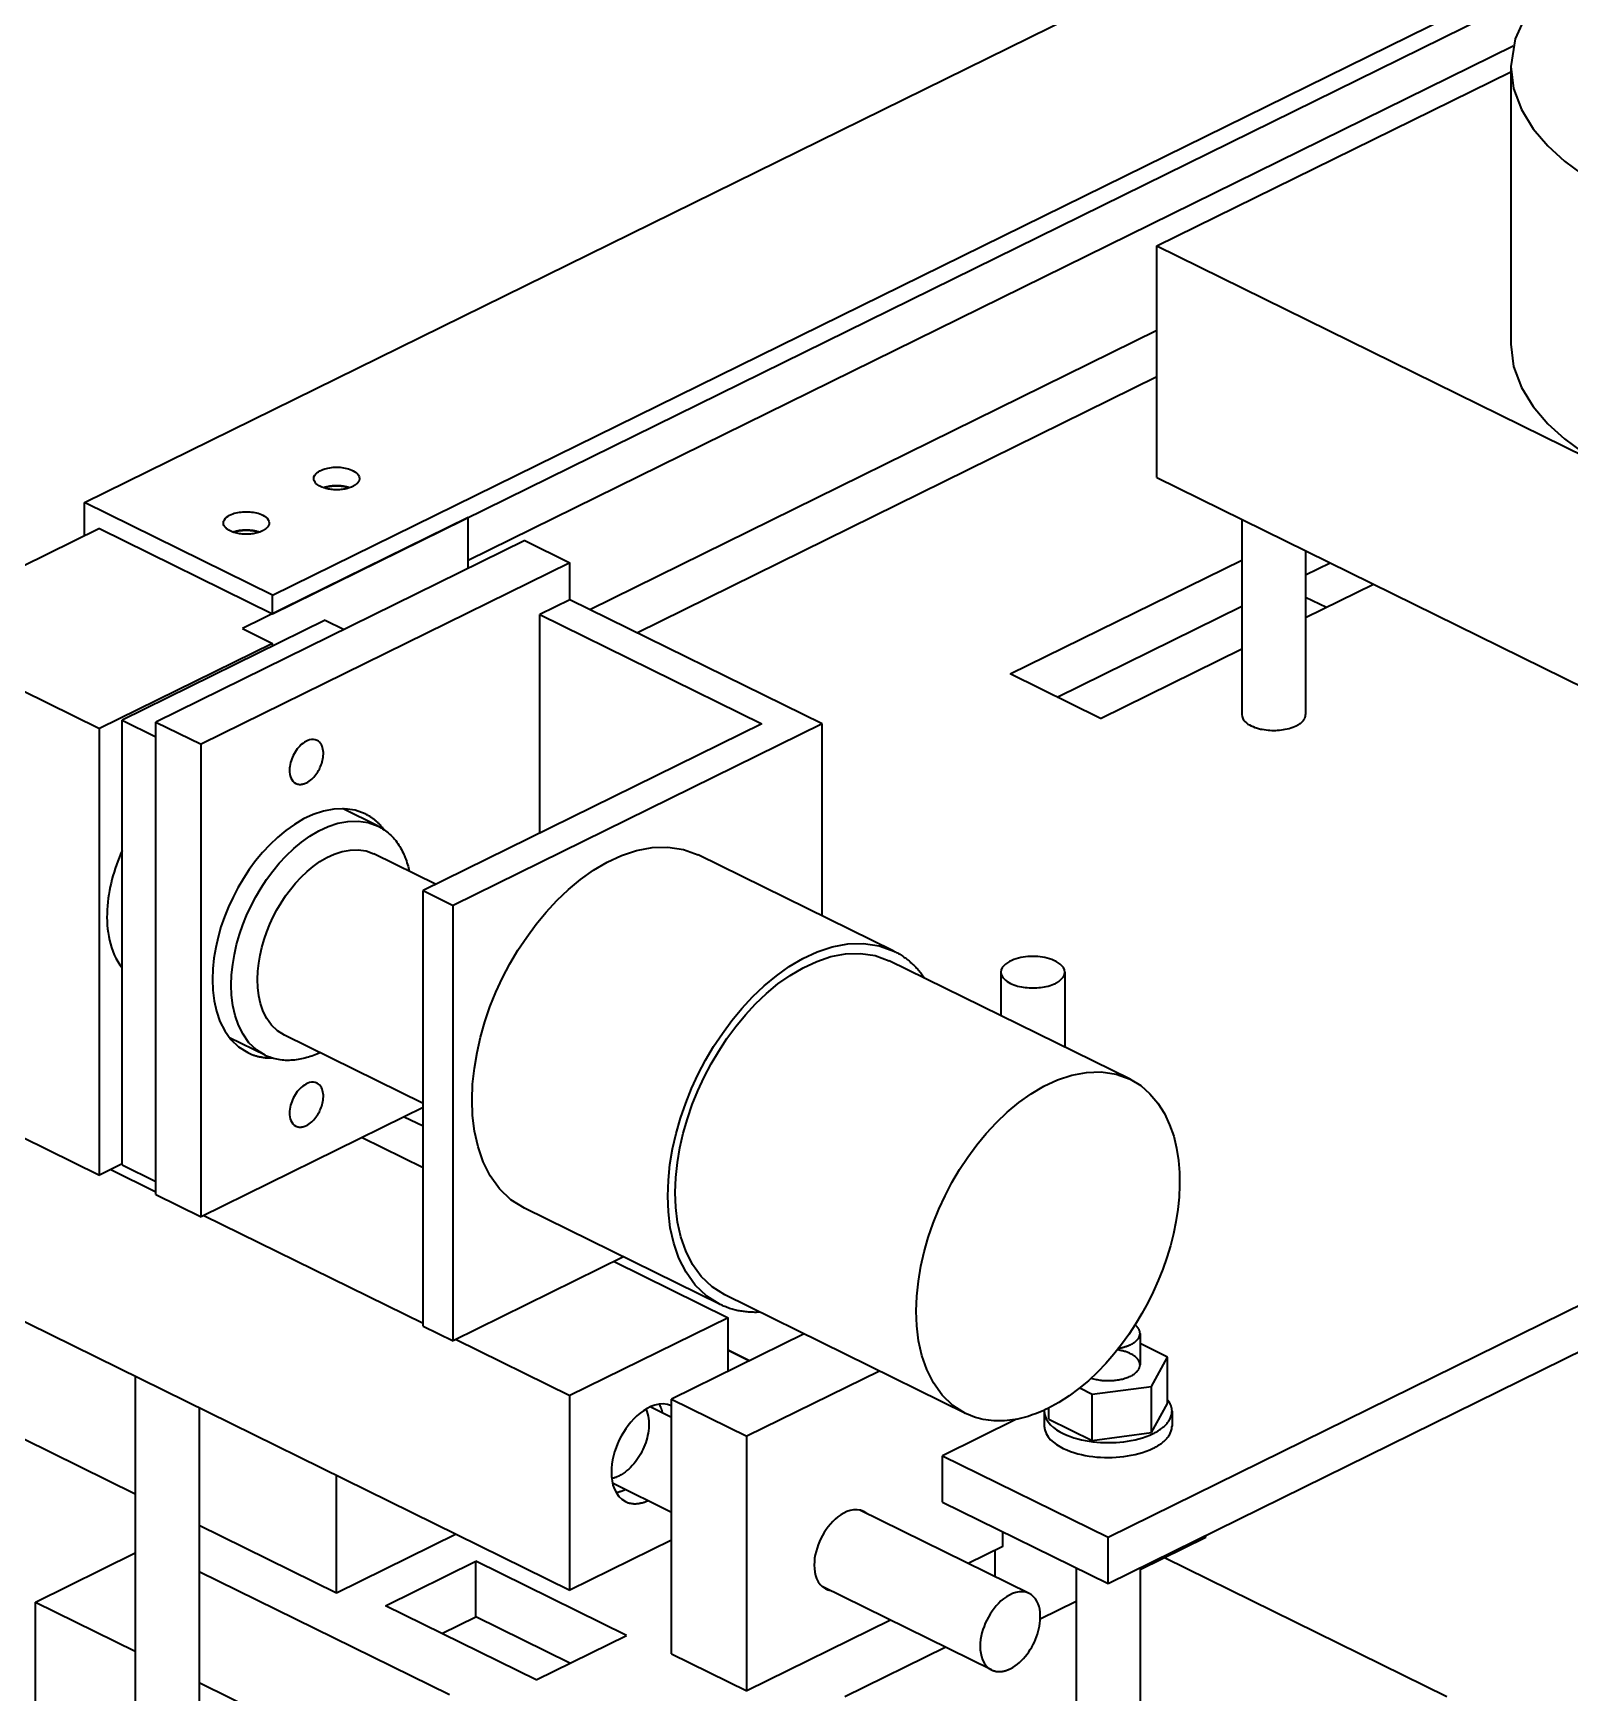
# Model space of a CAD drawing. Header units: millimetres. Extents: x 2065 to 9328, y -1428 to 511.
# Drawn here: x 3472.6 to 3616.9, y 233.3 to 389.3 of the extents above; entities that cross this region are included whole.
import ezdxf

# ---------------------------------------------------------------- set-up
doc = ezdxf.new("R2010")
doc.units = ezdxf.units.MM
doc.layers.add('2D-VISIBLE', color=7, linetype='Continuous', lineweight=35)

msp = doc.modelspace()

# ---------------------------------------------------------------- linework, layer by layer
at = {"layer": '2D-VISIBLE'}
for p, q in [((3477.37, 345.15), (3686.67, 448.2)), ((3495.05, 336.44), (3704.35, 439.5)), ((3495.05, 334.7), (3614.95, 393.74)), ((3513.43, 339.75), (3611.59, 388.08)), ((3578.13, 369.26), (3611.37, 385.62)), ((3611.37, 386.14), (3611.37, 360.03)), ((3578.13, 347.5), (3578.13, 369.26)), ((3578.13, 369.26), (3646.72, 335.49)), ((3524.84, 335.09), (3578.13, 361.34)), ((3529.25, 332.92), (3578.13, 356.99)), ((3573.54, 247.93), (3785.67, 352.37)), ((3573.54, 243.57), (3785.67, 348.02)), ((3578.13, 347.5), (3646.72, 313.73)), ((3477.37, 342.01), (3477.37, 345.15)), ((3495.05, 336.44), (3477.37, 345.15)), ((3513.43, 343.76), (3492.22, 333.31)), ((3513.43, 338.97), (3513.43, 343.76)), ((3586.09, 343.58), (3586.09, 325.22)), ((3478.79, 342.71), (3459.69, 333.31)), ((3478.79, 342.71), (3495.05, 334.7)), ((3518.74, 341.58), (3484.09, 324.52)), ((3518.74, 341.58), (3522.98, 339.49)), ((3592.09, 340.62), (3592.09, 325.22)), ((3522.98, 339.49), (3488.33, 322.43)), ((3522.98, 336.01), (3522.98, 339.49)), ((3564.34, 329.05), (3586.09, 339.75)), ((3592.09, 338.36), (3594.4, 339.49)), ((3592.09, 334.35), (3598.46, 337.49)), ((3495.05, 334.7), (3495.05, 336.44)), ((3522.98, 336.01), (3520.15, 334.62)), ((3546.67, 324.35), (3522.98, 336.01)), ((3568.76, 326.87), (3586.09, 335.4)), ((3592.09, 336.27), (3594.04, 335.31)), ((3500, 334.09), (3480.91, 324.69)), ((3500, 334.09), (3501.77, 333.22)), ((3520.15, 314.07), (3520.15, 334.62)), ((3520.15, 334.62), (3541.01, 324.35)), ((3459.69, 333.31), (3478.79, 323.91)), ((3492.22, 333.31), (3495.05, 331.92)), ((3495.05, 331.92), (3478.79, 323.91)), ((3495.05, 331.66), (3495.05, 331.92)), ((3572.83, 324.87), (3586.09, 331.4)), ((3572.83, 324.87), (3564.34, 329.05)), ((3480.91, 282.92), (3480.91, 324.69)), ((3480.91, 324.69), (3484.09, 323.13)), ((3484.09, 280.13), (3484.09, 324.52)), ((3484.09, 324.52), (3488.33, 322.43)), ((3478.79, 281.96), (3478.79, 323.91)), ((3541.01, 324.35), (3509.19, 308.68)), ((3546.67, 324.35), (3512.02, 307.29)), ((3546.67, 306.32), (3546.67, 324.35)), ((3488.33, 278.04), (3488.33, 322.43)), ((3504.95, 314.74), (3501.6, 316.39)), ((3510.4, 309.27), (3504.55, 312.15)), ((3553.42, 302.99), (3535.04, 312.05)), ((3509.19, 308.68), (3512.02, 307.29)), ((3509.19, 267.77), (3509.19, 308.68)), ((3512.02, 266.38), (3512.02, 307.29)), ((3575.61, 290.96), (3552.98, 302.1)), ((3563.47, 301.02), (3563.47, 296.94)), ((3569.47, 301.02), (3569.47, 293.98)), ((3494.34, 293.21), (3491, 294.86)), ((3509.19, 288.69), (3496.16, 295.11)), ((3507.42, 287.44), (3488.33, 278.04)), ((3509.19, 288.31), (3507.42, 287.44)), ((3507.42, 287.44), (3509.19, 286.57)), ((3468.89, 286.83), (3478.79, 281.96)), ((3503.45, 285.48), (3509.19, 282.65)), ((3479.85, 282.48), (3478.79, 281.96)), ((3480.91, 283), (3479.85, 282.48)), ((3479.85, 282.48), (3484.09, 280.39)), ((3480.91, 282.92), (3484.09, 281.35)), ((3484.09, 280.13), (3488.33, 278.04)), ((3488.6, 278.17), (3509.19, 268.03)), ((3537.08, 269.8), (3518.7, 278.85)), ((3528.02, 274.26), (3512.02, 266.38)), ((3527.13, 273.82), (3537.83, 268.55)), ((3560.15, 259.56), (3537.52, 270.7)), ((3469.95, 269.08), (3522.98, 242.96)), ((3537.83, 268.55), (3522.98, 261.24)), ((3537.83, 263.51), (3537.83, 268.55)), ((3509.19, 267.77), (3512.02, 266.38)), ((3544.98, 267.03), (3532.53, 260.89)), ((3576.54, 267.07), (3576.54, 264.11)), ((3512.28, 266.51), (3522.98, 261.24)), ((3537.83, 265.51), (3539.86, 264.51)), ((3539.86, 264.51), (3537.83, 265.51)), ((3579.11, 264.85), (3576.54, 266.12)), ((3577.62, 262.1), (3579.11, 264.85)), ((3579.11, 260.5), (3579.11, 264.85)), ((3482.15, 263.07), (3482.15, 216.24)), ((3552.05, 263.54), (3539.6, 257.41)), ((3572.04, 261.37), (3577.62, 262.1)), ((3577.62, 257.75), (3577.62, 262.1)), ((3522.98, 242.96), (3522.98, 261.24)), ((3532.53, 260.89), (3539.6, 257.41)), ((3532.53, 236.96), (3532.53, 260.89)), ((3570.87, 261.95), (3572.04, 261.37)), ((3572.04, 257.02), (3572.04, 261.37)), ((3577.62, 257.75), (3579.11, 260.5)), ((3465.7, 260.11), (3482.15, 252.01)), ((3488.15, 260.11), (3488.15, 216.24)), ((3532.53, 259.17), (3530.51, 260.16)), ((3564.94, 259.01), (3557.98, 255.58)), ((3567.54, 259.76), (3567.54, 258.37)), ((3567.96, 259.03), (3567.96, 260.06)), ((3567.96, 259.03), (3572.04, 257.02)), ((3579.54, 259.76), (3579.54, 258.37)), ((3539.6, 233.48), (3539.6, 257.41)), ((3572.04, 257.02), (3577.62, 257.75)), ((3557.98, 255.58), (3573.54, 247.93)), ((3557.98, 251.23), (3557.98, 255.58)), ((3501.06, 242.7), (3501.06, 253.76)), ((3532.53, 250.26), (3526.98, 252.99)), ((3557.98, 251.23), (3573.54, 243.57)), ((3566.11, 242.64), (3550.21, 250.47)), ((3488.15, 249.06), (3501.06, 242.7)), ((3501.06, 242.7), (3512.28, 248.23)), ((3563.64, 247.06), (3563.64, 248.45)), ((3582.73, 247.93), (3582.73, 248.1)), ((3472.77, 241.83), (3482.15, 246.45)), ((3532.53, 247.66), (3522.98, 242.96)), ((3563.64, 247.06), (3560.39, 245.45)), ((3562.93, 244.2), (3562.93, 246.71)), ((3573.54, 243.57), (3573.54, 247.93)), ((3576.54, 244.88), (3582.73, 247.93)), ((3505.66, 241.48), (3514.14, 245.66)), ((3528.28, 238.7), (3514.14, 245.66)), ((3514.14, 240.44), (3514.14, 245.66)), ((3570.54, 245.05), (3570.54, 172.72)), ((3576.54, 245.05), (3576.54, 172.72)), ((3578.84, 246.01), (3605.36, 232.95)), ((3488.15, 244.71), (3511.67, 233.13)), ((3562.58, 235.46), (3546.67, 243.29)), ((3472.77, 228.78), (3472.77, 241.83)), ((3472.77, 241.83), (3482.15, 237.22)), ((3567.17, 240.26), (3570.54, 241.92)), ((3519.8, 234.52), (3505.66, 241.48)), ((3510.96, 238.87), (3514.14, 240.44)), ((3522.98, 236.09), (3514.14, 240.44)), ((3519.8, 234.52), (3528.28, 238.7)), ((3553.1, 240.13), (3539.6, 233.48)), ((3548.79, 232.95), (3558.23, 237.6)), ((3532.53, 236.96), (3539.6, 233.48)), ((3488.15, 234.26), (3501.06, 227.91))]:
    msp.add_line(p, q, dxfattribs=at)
for points in [[(3612.87, 391.13), (3611.77, 388.74), (3611.37, 386.14)], [(3611.37, 386.14), (3611.63, 384.05), (3612.36, 382.07), (3613.47, 380.27), (3614.84, 378.66), (3616.4, 377.24), (3618.1, 375.98)], [(3611.37, 360.03), (3611.63, 357.94), (3612.36, 355.96), (3613.47, 354.16), (3614.84, 352.55), (3616.4, 351.13), (3618.1, 349.87)], [(3498.91, 347.41), (3498.93, 347.57), (3499, 347.72), (3499.1, 347.85), (3499.22, 347.96), (3499.35, 348.05), (3499.49, 348.13), (3499.63, 348.2), (3499.78, 348.26), (3499.94, 348.31), (3500.1, 348.36), (3500.25, 348.39), (3500.41, 348.42), (3500.57, 348.44), (3500.73, 348.46), (3500.9, 348.47), (3501.06, 348.47), (3501.22, 348.47), (3501.38, 348.46), (3501.54, 348.44), (3501.7, 348.42), (3501.86, 348.39), (3502.02, 348.36), (3502.18, 348.31), (3502.33, 348.26), (3502.48, 348.2), (3502.63, 348.13), (3502.77, 348.05), (3502.9, 347.96), (3503.02, 347.85), (3503.12, 347.72), (3503.18, 347.57), (3503.21, 347.41)], [(3502.58, 346.66), (3502.46, 346.61), (3502.34, 346.56), (3502.22, 346.52), (3502.09, 346.48), (3501.97, 346.45), (3501.84, 346.42), (3501.71, 346.4), (3501.58, 346.38), (3501.45, 346.37), (3501.32, 346.36), (3501.19, 346.35), (3501.06, 346.35), (3500.93, 346.35), (3500.8, 346.36), (3500.67, 346.37), (3500.55, 346.38), (3500.42, 346.4), (3500.29, 346.42), (3500.16, 346.45), (3500.04, 346.48), (3499.91, 346.52), (3499.79, 346.56), (3499.67, 346.6), (3499.55, 346.66), (3499.43, 346.72), (3499.32, 346.79), (3499.22, 346.86), (3499.12, 346.95), (3499.04, 347.05), (3498.97, 347.16), (3498.92, 347.28), (3498.91, 347.41)], [(3499.84, 346.54), (3499.91, 346.56), (3499.98, 346.59), (3500.06, 346.61), (3500.13, 346.63), (3500.21, 346.64), (3500.29, 346.66), (3500.36, 346.67), (3500.44, 346.68), (3500.52, 346.69), (3500.59, 346.7), (3500.67, 346.71), (3500.75, 346.72), (3500.83, 346.72), (3500.9, 346.73), (3500.98, 346.73), (3501.06, 346.73), (3501.14, 346.73), (3501.21, 346.73), (3501.29, 346.72), (3501.37, 346.72), (3501.45, 346.71), (3501.52, 346.7), (3501.6, 346.69), (3501.68, 346.68), (3501.76, 346.67), (3501.83, 346.66), (3501.91, 346.64), (3501.98, 346.63), (3502.06, 346.61), (3502.13, 346.59), (3502.21, 346.56), (3502.28, 346.54)], [(3502.28, 346.54), (3502.21, 346.56), (3502.13, 346.59), (3502.06, 346.61), (3501.98, 346.63), (3501.91, 346.64), (3501.83, 346.66), (3501.76, 346.67), (3501.68, 346.68), (3501.6, 346.69), (3501.52, 346.7), (3501.45, 346.71), (3501.37, 346.72), (3501.29, 346.72), (3501.21, 346.73), (3501.14, 346.73), (3501.06, 346.73), (3500.98, 346.73), (3500.9, 346.73), (3500.83, 346.72), (3500.75, 346.72), (3500.67, 346.71), (3500.59, 346.7), (3500.52, 346.69), (3500.44, 346.68), (3500.36, 346.67), (3500.29, 346.66), (3500.21, 346.64), (3500.13, 346.63), (3500.06, 346.61), (3499.98, 346.59), (3499.91, 346.56), (3499.84, 346.54)], [(3503.21, 347.41), (3503.21, 347.38), (3503.2, 347.35), (3503.2, 347.31), (3503.19, 347.28), (3503.18, 347.25), (3503.17, 347.22), (3503.16, 347.19), (3503.15, 347.16), (3503.13, 347.13), (3503.12, 347.11), (3503.1, 347.08), (3503.08, 347.05), (3503.06, 347.03), (3503.04, 347), (3503.02, 346.98), (3503, 346.96), (3502.98, 346.93), (3502.95, 346.91), (3502.93, 346.89), (3502.9, 346.87), (3502.88, 346.85), (3502.85, 346.83), (3502.83, 346.81), (3502.8, 346.79), (3502.77, 346.77), (3502.75, 346.76), (3502.72, 346.74), (3502.69, 346.72), (3502.66, 346.71), (3502.64, 346.69), (3502.61, 346.68), (3502.58, 346.66)], [(3490.42, 343.23), (3490.45, 343.39), (3490.52, 343.54), (3490.61, 343.67), (3490.73, 343.78), (3490.86, 343.87), (3491, 343.96), (3491.15, 344.03), (3491.3, 344.09), (3491.45, 344.14), (3491.61, 344.18), (3491.77, 344.21), (3491.93, 344.24), (3492.09, 344.26), (3492.25, 344.28), (3492.41, 344.29), (3492.57, 344.29), (3492.74, 344.29), (3492.9, 344.28), (3493.06, 344.26), (3493.22, 344.24), (3493.38, 344.21), (3493.54, 344.18), (3493.69, 344.14), (3493.85, 344.09), (3494, 344.03), (3494.14, 343.96), (3494.28, 343.87), (3494.42, 343.78), (3494.53, 343.67), (3494.63, 343.54), (3494.7, 343.39), (3494.72, 343.23)], [(3494.09, 342.48), (3493.98, 342.43), (3493.85, 342.38), (3493.73, 342.34), (3493.61, 342.3), (3493.48, 342.27), (3493.35, 342.25), (3493.23, 342.22), (3493.1, 342.21), (3492.97, 342.19), (3492.84, 342.18), (3492.71, 342.18), (3492.58, 342.17), (3492.45, 342.18), (3492.32, 342.18), (3492.19, 342.19), (3492.06, 342.21), (3491.93, 342.22), (3491.8, 342.24), (3491.68, 342.27), (3491.55, 342.3), (3491.43, 342.34), (3491.3, 342.38), (3491.18, 342.43), (3491.06, 342.48), (3490.95, 342.54), (3490.84, 342.61), (3490.73, 342.69), (3490.64, 342.77), (3490.55, 342.87), (3490.48, 342.98), (3490.44, 343.1), (3490.42, 343.23)], [(3494.72, 343.23), (3494.72, 343.2), (3494.72, 343.17), (3494.71, 343.14), (3494.71, 343.11), (3494.7, 343.07), (3494.69, 343.04), (3494.68, 343.01), (3494.66, 342.99), (3494.65, 342.96), (3494.63, 342.93), (3494.62, 342.9), (3494.6, 342.88), (3494.58, 342.85), (3494.56, 342.82), (3494.54, 342.8), (3494.51, 342.78), (3494.49, 342.75), (3494.47, 342.73), (3494.44, 342.71), (3494.42, 342.69), (3494.39, 342.67), (3494.37, 342.65), (3494.34, 342.63), (3494.32, 342.61), (3494.29, 342.6), (3494.26, 342.58), (3494.24, 342.56), (3494.21, 342.54), (3494.18, 342.53), (3494.15, 342.51), (3494.12, 342.5), (3494.09, 342.48)], [(3491.35, 342.36), (3491.42, 342.39), (3491.5, 342.41), (3491.57, 342.43), (3491.65, 342.45), (3491.72, 342.46), (3491.8, 342.48), (3491.88, 342.49), (3491.95, 342.51), (3492.03, 342.52), (3492.11, 342.53), (3492.19, 342.53), (3492.26, 342.54), (3492.34, 342.54), (3492.42, 342.55), (3492.5, 342.55), (3492.57, 342.55), (3492.65, 342.55), (3492.73, 342.55), (3492.81, 342.54), (3492.88, 342.54), (3492.96, 342.53), (3493.04, 342.53), (3493.12, 342.52), (3493.19, 342.51), (3493.27, 342.49), (3493.35, 342.48), (3493.42, 342.46), (3493.5, 342.45), (3493.57, 342.43), (3493.65, 342.41), (3493.72, 342.39), (3493.8, 342.36)], [(3493.8, 342.36), (3493.72, 342.39), (3493.65, 342.41), (3493.57, 342.43), (3493.5, 342.45), (3493.42, 342.46), (3493.35, 342.48), (3493.27, 342.49), (3493.19, 342.51), (3493.12, 342.52), (3493.04, 342.53), (3492.96, 342.53), (3492.88, 342.54), (3492.81, 342.54), (3492.73, 342.55), (3492.65, 342.55), (3492.57, 342.55), (3492.5, 342.55), (3492.42, 342.55), (3492.34, 342.54), (3492.26, 342.54), (3492.19, 342.53), (3492.11, 342.53), (3492.03, 342.52), (3491.95, 342.51), (3491.88, 342.49), (3491.8, 342.48), (3491.72, 342.46), (3491.65, 342.45), (3491.57, 342.43), (3491.5, 342.41), (3491.42, 342.39), (3491.35, 342.36)], [(3586.09, 325.22), (3586.12, 325.04), (3586.18, 324.87), (3586.27, 324.71), (3586.39, 324.57), (3586.53, 324.45), (3586.67, 324.34), (3586.82, 324.25), (3586.99, 324.17), (3587.15, 324.09), (3587.32, 324.02), (3587.49, 323.97), (3587.67, 323.92), (3587.84, 323.87), (3588.02, 323.84), (3588.2, 323.81), (3588.38, 323.78), (3588.56, 323.76), (3588.74, 323.75), (3588.92, 323.74), (3589.1, 323.74), (3589.28, 323.74), (3589.46, 323.75), (3589.64, 323.76), (3589.82, 323.78), (3590, 323.81), (3590.18, 323.84), (3590.36, 323.88), (3590.54, 323.92), (3590.71, 323.97), (3590.88, 324.03), (3591.05, 324.1), (3591.21, 324.17)], [(3591.21, 324.17), (3591.26, 324.19), (3591.29, 324.21), (3591.33, 324.23), (3591.37, 324.26), (3591.41, 324.28), (3591.45, 324.3), (3591.49, 324.33), (3591.53, 324.35), (3591.56, 324.38), (3591.6, 324.4), (3591.63, 324.43), (3591.67, 324.46), (3591.7, 324.49), (3591.74, 324.52), (3591.77, 324.55), (3591.8, 324.58), (3591.83, 324.61), (3591.86, 324.65), (3591.89, 324.68), (3591.92, 324.72), (3591.94, 324.75), (3591.97, 324.79), (3591.99, 324.83), (3592.01, 324.87), (3592.03, 324.91), (3592.05, 324.95), (3592.06, 324.99), (3592.07, 325.04), (3592.08, 325.08), (3592.09, 325.13), (3592.09, 325.17), (3592.09, 325.22)], [(3499.22, 322.8), (3499.05, 322.86), (3498.88, 322.88), (3498.7, 322.88), (3498.52, 322.84), (3498.35, 322.79), (3498.18, 322.71), (3498.03, 322.62), (3497.88, 322.51), (3497.74, 322.4), (3497.61, 322.27), (3497.49, 322.14), (3497.37, 322), (3497.26, 321.86), (3497.16, 321.7), (3497.07, 321.55), (3496.99, 321.39), (3496.91, 321.22), (3496.84, 321.06), (3496.79, 320.89), (3496.74, 320.71), (3496.7, 320.54), (3496.67, 320.36), (3496.65, 320.18), (3496.64, 320), (3496.65, 319.82), (3496.67, 319.64), (3496.71, 319.46), (3496.77, 319.29), (3496.85, 319.13), (3496.95, 318.98), (3497.08, 318.85), (3497.24, 318.76)], [(3498.23, 318.82), (3498.36, 318.89), (3498.49, 318.97), (3498.61, 319.06), (3498.72, 319.15), (3498.83, 319.26), (3498.93, 319.36), (3499.03, 319.48), (3499.12, 319.59), (3499.21, 319.71), (3499.29, 319.84), (3499.37, 319.96), (3499.44, 320.09), (3499.5, 320.23), (3499.56, 320.36), (3499.62, 320.5), (3499.67, 320.64), (3499.71, 320.79), (3499.75, 320.93), (3499.78, 321.07), (3499.8, 321.22), (3499.81, 321.37), (3499.82, 321.52), (3499.82, 321.67), (3499.81, 321.82), (3499.78, 321.96), (3499.75, 322.11), (3499.7, 322.25), (3499.64, 322.38), (3499.56, 322.51), (3499.46, 322.62), (3499.35, 322.72), (3499.22, 322.8)], [(3497.24, 318.76), (3497.27, 318.74), (3497.3, 318.73), (3497.33, 318.72), (3497.36, 318.71), (3497.39, 318.7), (3497.42, 318.69), (3497.45, 318.69), (3497.48, 318.68), (3497.51, 318.68), (3497.55, 318.67), (3497.58, 318.67), (3497.61, 318.67), (3497.64, 318.67), (3497.67, 318.67), (3497.71, 318.67), (3497.74, 318.67), (3497.77, 318.68), (3497.8, 318.68), (3497.83, 318.69), (3497.87, 318.69), (3497.9, 318.7), (3497.93, 318.71), (3497.96, 318.71), (3497.99, 318.72), (3498.02, 318.73), (3498.05, 318.74), (3498.08, 318.75), (3498.11, 318.77), (3498.14, 318.78), (3498.17, 318.79), (3498.2, 318.8), (3498.23, 318.82)], [(3503.75, 315.89), (3502.81, 316.24), (3501.82, 316.38), (3500.81, 316.35), (3499.83, 316.16), (3498.87, 315.84), (3497.96, 315.42), (3497.1, 314.91), (3496.28, 314.33), (3495.51, 313.68), (3494.78, 312.99), (3494.09, 312.25), (3493.45, 311.48), (3492.86, 310.67), (3492.3, 309.83), (3491.79, 308.96), (3491.33, 308.07), (3490.91, 307.16), (3490.53, 306.23), (3490.2, 305.28), (3489.93, 304.31), (3489.7, 303.33), (3489.53, 302.34), (3489.43, 301.34), (3489.39, 300.34), (3489.43, 299.33), (3489.55, 298.33), (3489.77, 297.35), (3490.1, 296.4), (3490.55, 295.51), (3491.14, 294.69), (3491.86, 294), (3492.71, 293.46)], [(3494.34, 293.21), (3493.53, 293.73), (3492.83, 294.39), (3492.27, 295.18), (3491.84, 296.04), (3491.52, 296.95), (3491.31, 297.89), (3491.2, 298.85), (3491.16, 299.81), (3491.2, 300.78), (3491.3, 301.74), (3491.46, 302.69), (3491.67, 303.63), (3491.94, 304.56), (3492.25, 305.47), (3492.61, 306.36), (3493.02, 307.24), (3493.47, 308.1), (3493.96, 308.93), (3494.49, 309.73), (3495.06, 310.51), (3495.67, 311.25), (3496.33, 311.96), (3497.03, 312.63), (3497.77, 313.24), (3498.56, 313.8), (3499.39, 314.29), (3500.26, 314.7), (3501.18, 315.01), (3502.12, 315.19), (3503.09, 315.22), (3504.04, 315.08), (3504.95, 314.74)], [(3505.54, 314.4), (3505.49, 314.45), (3505.45, 314.51), (3505.4, 314.57), (3505.35, 314.62), (3505.3, 314.68), (3505.26, 314.74), (3505.21, 314.79), (3505.16, 314.84), (3505.11, 314.9), (3505.05, 314.95), (3505, 315), (3504.95, 315.05), (3504.9, 315.1), (3504.84, 315.15), (3504.79, 315.2), (3504.73, 315.25), (3504.67, 315.29), (3504.62, 315.34), (3504.56, 315.39), (3504.5, 315.43), (3504.44, 315.47), (3504.38, 315.52), (3504.32, 315.56), (3504.26, 315.6), (3504.2, 315.64), (3504.14, 315.68), (3504.07, 315.71), (3504.01, 315.75), (3503.95, 315.79), (3503.88, 315.82), (3503.82, 315.86), (3503.75, 315.89)], [(3504.95, 314.74), (3505.09, 314.67), (3505.24, 314.59), (3505.38, 314.5), (3505.52, 314.41), (3505.66, 314.31), (3505.79, 314.21), (3505.92, 314.1), (3506.04, 313.99), (3506.16, 313.88), (3506.28, 313.76), (3506.39, 313.63), (3506.5, 313.51), (3506.61, 313.38), (3506.71, 313.25), (3506.8, 313.11), (3506.9, 312.97), (3506.99, 312.83), (3507.07, 312.69), (3507.15, 312.54), (3507.23, 312.39), (3507.3, 312.24), (3507.37, 312.09), (3507.44, 311.94), (3507.5, 311.78), (3507.56, 311.63), (3507.62, 311.47), (3507.67, 311.31), (3507.72, 311.15), (3507.77, 310.99), (3507.81, 310.83), (3507.85, 310.67), (3507.89, 310.51)], [(3480.91, 312.44), (3480.76, 312.11), (3480.63, 311.78), (3480.5, 311.44), (3480.37, 311.11), (3480.26, 310.77), (3480.15, 310.42), (3480.05, 310.08), (3479.96, 309.73), (3479.87, 309.38), (3479.79, 309.03), (3479.72, 308.68), (3479.66, 308.32), (3479.61, 307.97), (3479.57, 307.61), (3479.53, 307.25), (3479.51, 306.89), (3479.5, 306.53), (3479.49, 306.17), (3479.5, 305.81), (3479.52, 305.45), (3479.55, 305.1), (3479.6, 304.74), (3479.65, 304.38), (3479.73, 304.03), (3479.81, 303.68), (3479.91, 303.34), (3480.03, 303), (3480.17, 302.66), (3480.33, 302.34), (3480.5, 302.03), (3480.69, 301.72), (3480.91, 301.43)], [(3496.16, 295.11), (3495.51, 295.51), (3494.96, 296.04), (3494.52, 296.66), (3494.17, 297.34), (3493.92, 298.07), (3493.76, 298.81), (3493.66, 299.57), (3493.63, 300.33), (3493.66, 301.1), (3493.74, 301.86), (3493.87, 302.61), (3494.04, 303.35), (3494.25, 304.09), (3494.5, 304.81), (3494.79, 305.52), (3495.11, 306.21), (3495.46, 306.89), (3495.85, 307.55), (3496.27, 308.19), (3496.72, 308.8), (3497.21, 309.39), (3497.73, 309.95), (3498.28, 310.48), (3498.87, 310.96), (3499.49, 311.41), (3500.15, 311.8), (3500.84, 312.12), (3501.57, 312.36), (3502.32, 312.5), (3503.08, 312.53), (3503.83, 312.42), (3504.55, 312.15)], [(3518.7, 278.85), (3517.44, 279.64), (3516.37, 280.67), (3515.5, 281.88), (3514.83, 283.21), (3514.35, 284.61), (3514.03, 286.07), (3513.84, 287.54), (3513.79, 289.03), (3513.84, 290.51), (3514, 291.99), (3514.25, 293.46), (3514.58, 294.91), (3514.99, 296.34), (3515.47, 297.75), (3516.03, 299.13), (3516.65, 300.48), (3517.34, 301.8), (3518.1, 303.08), (3518.92, 304.32), (3519.8, 305.52), (3520.75, 306.67), (3521.76, 307.76), (3522.84, 308.78), (3523.98, 309.73), (3525.19, 310.59), (3526.47, 311.35), (3527.82, 311.98), (3529.23, 312.45), (3530.69, 312.73), (3532.18, 312.78), (3533.65, 312.56), (3535.04, 312.05)], [(3537.08, 269.8), (3535.83, 270.59), (3534.75, 271.62), (3533.89, 272.83), (3533.22, 274.16), (3532.73, 275.56), (3532.41, 277.01), (3532.23, 278.49), (3532.17, 279.98), (3532.23, 281.46), (3532.38, 282.94), (3532.63, 284.41), (3532.96, 285.86), (3533.37, 287.29), (3533.86, 288.7), (3534.41, 290.08), (3535.04, 291.43), (3535.73, 292.74), (3536.48, 294.03), (3537.3, 295.27), (3538.18, 296.47), (3539.13, 297.61), (3540.14, 298.7), (3541.22, 299.73), (3542.37, 300.68), (3543.58, 301.54), (3544.86, 302.3), (3546.21, 302.93), (3547.62, 303.4), (3549.08, 303.68), (3550.56, 303.73), (3552.03, 303.51), (3553.42, 302.99)], [(3537.52, 270.7), (3536.33, 271.45), (3535.32, 272.42), (3534.5, 273.56), (3533.87, 274.82), (3533.41, 276.15), (3533.1, 277.52), (3532.93, 278.92), (3532.88, 280.32), (3532.93, 281.73), (3533.08, 283.13), (3533.31, 284.52), (3533.63, 285.89), (3534.02, 287.24), (3534.47, 288.57), (3535, 289.88), (3535.59, 291.15), (3536.24, 292.4), (3536.96, 293.61), (3537.73, 294.79), (3538.57, 295.92), (3539.46, 297.01), (3540.42, 298.04), (3541.44, 299.01), (3542.52, 299.91), (3543.67, 300.72), (3544.88, 301.44), (3546.16, 302.03), (3547.49, 302.48), (3548.87, 302.74), (3550.27, 302.79), (3551.66, 302.58), (3552.98, 302.1)], [(3553.42, 302.99), (3553.53, 302.94), (3553.64, 302.88), (3553.75, 302.83), (3553.85, 302.77), (3553.96, 302.7), (3554.06, 302.64), (3554.16, 302.58), (3554.26, 302.51), (3554.36, 302.44), (3554.46, 302.37), (3554.56, 302.3), (3554.65, 302.22), (3554.75, 302.15), (3554.84, 302.07), (3554.93, 301.99), (3555.02, 301.91), (3555.11, 301.83), (3555.2, 301.75), (3555.29, 301.67), (3555.37, 301.58), (3555.46, 301.5), (3555.54, 301.41), (3555.62, 301.32), (3555.7, 301.23), (3555.78, 301.14), (3555.86, 301.04), (3555.94, 300.95), (3556.01, 300.86), (3556.08, 300.76), (3556.16, 300.66), (3556.23, 300.56), (3556.3, 300.47)], [(3569.47, 301.02), (3569.43, 301.24), (3569.34, 301.45), (3569.2, 301.63), (3569.04, 301.78), (3568.85, 301.91), (3568.66, 302.03), (3568.45, 302.13), (3568.24, 302.21), (3568.03, 302.28), (3567.81, 302.34), (3567.59, 302.39), (3567.37, 302.43), (3567.14, 302.46), (3566.92, 302.48), (3566.69, 302.49), (3566.47, 302.5), (3566.24, 302.49), (3566.01, 302.48), (3565.79, 302.46), (3565.57, 302.43), (3565.34, 302.39), (3565.12, 302.34), (3564.9, 302.28), (3564.69, 302.21), (3564.48, 302.13), (3564.27, 302.03), (3564.08, 301.91), (3563.9, 301.78), (3563.73, 301.63), (3563.59, 301.45), (3563.5, 301.24), (3563.47, 301.02)], [(3563.47, 301.02), (3563.49, 300.84), (3563.55, 300.67), (3563.65, 300.52), (3563.76, 300.38), (3563.9, 300.26), (3564.04, 300.15), (3564.2, 300.05), (3564.36, 299.97), (3564.52, 299.89), (3564.69, 299.83), (3564.86, 299.77), (3565.04, 299.72), (3565.21, 299.68), (3565.39, 299.64), (3565.57, 299.61), (3565.75, 299.58), (3565.93, 299.57), (3566.11, 299.55), (3566.29, 299.54), (3566.47, 299.54), (3566.65, 299.54), (3566.84, 299.55), (3567.02, 299.57), (3567.2, 299.59), (3567.38, 299.61), (3567.55, 299.64), (3567.73, 299.68), (3567.91, 299.72), (3568.08, 299.77), (3568.25, 299.83), (3568.42, 299.9), (3568.59, 299.97)], [(3568.59, 299.97), (3568.63, 299.99), (3568.67, 300.02), (3568.71, 300.04), (3568.75, 300.06), (3568.78, 300.08), (3568.82, 300.11), (3568.86, 300.13), (3568.9, 300.15), (3568.93, 300.18), (3568.97, 300.21), (3569.01, 300.23), (3569.04, 300.26), (3569.08, 300.29), (3569.11, 300.32), (3569.14, 300.35), (3569.17, 300.38), (3569.2, 300.42), (3569.23, 300.45), (3569.26, 300.48), (3569.29, 300.52), (3569.32, 300.56), (3569.34, 300.59), (3569.36, 300.63), (3569.38, 300.67), (3569.4, 300.71), (3569.42, 300.76), (3569.43, 300.8), (3569.44, 300.84), (3569.45, 300.89), (3569.46, 300.93), (3569.46, 300.97), (3569.47, 301.02)], [(3492.71, 293.46), (3492.77, 293.43), (3492.84, 293.4), (3492.91, 293.37), (3492.98, 293.34), (3493.04, 293.31), (3493.11, 293.28), (3493.18, 293.26), (3493.25, 293.23), (3493.32, 293.21), (3493.39, 293.19), (3493.46, 293.17), (3493.53, 293.15), (3493.6, 293.13), (3493.67, 293.11), (3493.74, 293.09), (3493.81, 293.08), (3493.89, 293.06), (3493.96, 293.05), (3494.03, 293.03), (3494.1, 293.02), (3494.18, 293.01), (3494.25, 293), (3494.32, 292.99), (3494.39, 292.98), (3494.47, 292.98), (3494.54, 292.97), (3494.61, 292.97), (3494.69, 292.96), (3494.76, 292.96), (3494.83, 292.96), (3494.91, 292.96), (3494.98, 292.96)], [(3499.5, 293.46), (3499.34, 293.39), (3499.19, 293.33), (3499.04, 293.26), (3498.88, 293.2), (3498.73, 293.14), (3498.57, 293.09), (3498.41, 293.04), (3498.25, 292.99), (3498.09, 292.94), (3497.93, 292.9), (3497.76, 292.87), (3497.6, 292.84), (3497.44, 292.81), (3497.27, 292.78), (3497.11, 292.76), (3496.94, 292.75), (3496.77, 292.74), (3496.61, 292.73), (3496.44, 292.73), (3496.27, 292.73), (3496.11, 292.74), (3495.94, 292.76), (3495.77, 292.78), (3495.61, 292.8), (3495.45, 292.83), (3495.28, 292.87), (3495.12, 292.91), (3494.96, 292.96), (3494.8, 293.02), (3494.65, 293.08), (3494.49, 293.14), (3494.34, 293.21)], [(3560.15, 259.56), (3558.96, 260.31), (3557.95, 261.28), (3557.13, 262.42), (3556.5, 263.68), (3556.04, 265.01), (3555.73, 266.38), (3555.56, 267.78), (3555.51, 269.18), (3555.56, 270.59), (3555.71, 271.99), (3555.94, 273.38), (3556.25, 274.75), (3556.64, 276.1), (3557.1, 277.43), (3557.63, 278.74), (3558.22, 280.01), (3558.87, 281.26), (3559.58, 282.47), (3560.36, 283.65), (3561.19, 284.78), (3562.09, 285.87), (3563.05, 286.9), (3564.07, 287.87), (3565.15, 288.77), (3566.3, 289.58), (3567.51, 290.3), (3568.78, 290.89), (3570.12, 291.34), (3571.5, 291.6), (3572.9, 291.65), (3574.29, 291.44), (3575.61, 290.96)], [(3499.22, 290.59), (3499.05, 290.65), (3498.88, 290.68), (3498.7, 290.67), (3498.52, 290.64), (3498.35, 290.58), (3498.18, 290.51), (3498.03, 290.41), (3497.88, 290.31), (3497.74, 290.19), (3497.61, 290.07), (3497.49, 289.94), (3497.37, 289.8), (3497.26, 289.65), (3497.16, 289.5), (3497.07, 289.34), (3496.99, 289.18), (3496.91, 289.02), (3496.84, 288.85), (3496.79, 288.68), (3496.74, 288.51), (3496.7, 288.33), (3496.67, 288.15), (3496.65, 287.97), (3496.64, 287.79), (3496.65, 287.61), (3496.67, 287.43), (3496.71, 287.25), (3496.77, 287.08), (3496.85, 286.92), (3496.95, 286.78), (3497.08, 286.65), (3497.24, 286.55)], [(3498.23, 286.61), (3498.36, 286.69), (3498.49, 286.77), (3498.61, 286.85), (3498.72, 286.95), (3498.83, 287.05), (3498.93, 287.16), (3499.03, 287.27), (3499.12, 287.39), (3499.21, 287.51), (3499.29, 287.63), (3499.37, 287.76), (3499.44, 287.89), (3499.5, 288.02), (3499.56, 288.16), (3499.62, 288.3), (3499.67, 288.44), (3499.71, 288.58), (3499.75, 288.72), (3499.78, 288.87), (3499.8, 289.02), (3499.81, 289.17), (3499.82, 289.31), (3499.82, 289.46), (3499.81, 289.61), (3499.78, 289.76), (3499.75, 289.9), (3499.7, 290.04), (3499.64, 290.18), (3499.56, 290.3), (3499.46, 290.42), (3499.35, 290.51), (3499.22, 290.59)], [(3575.61, 290.96), (3576.6, 290.36), (3577.47, 289.6), (3578.22, 288.72), (3578.83, 287.74), (3579.32, 286.69), (3579.7, 285.6), (3579.97, 284.47), (3580.14, 283.33), (3580.24, 282.18), (3580.25, 281.02), (3580.2, 279.87), (3580.08, 278.72), (3579.9, 277.57), (3579.67, 276.44), (3579.39, 275.32), (3579.05, 274.21), (3578.67, 273.12), (3578.25, 272.04), (3577.78, 270.99), (3577.27, 269.95), (3576.71, 268.94), (3576.12, 267.94), (3575.48, 266.98), (3574.8, 266.04), (3574.09, 265.13), (3573.33, 264.26), (3572.53, 263.43), (3571.68, 262.63), (3570.8, 261.89), (3569.87, 261.2), (3568.9, 260.58), (3567.88, 260.02)], [(3497.24, 286.55), (3497.27, 286.54), (3497.3, 286.53), (3497.33, 286.52), (3497.36, 286.51), (3497.39, 286.5), (3497.42, 286.49), (3497.45, 286.48), (3497.48, 286.48), (3497.51, 286.47), (3497.55, 286.47), (3497.58, 286.47), (3497.61, 286.46), (3497.64, 286.46), (3497.67, 286.46), (3497.71, 286.47), (3497.74, 286.47), (3497.77, 286.47), (3497.8, 286.48), (3497.83, 286.48), (3497.87, 286.49), (3497.9, 286.49), (3497.93, 286.5), (3497.96, 286.51), (3497.99, 286.52), (3498.02, 286.53), (3498.05, 286.54), (3498.08, 286.55), (3498.11, 286.56), (3498.14, 286.57), (3498.17, 286.59), (3498.2, 286.6), (3498.23, 286.61)], [(3540.84, 269.07), (3540.72, 269.06), (3540.59, 269.06), (3540.47, 269.05), (3540.35, 269.05), (3540.23, 269.06), (3540.11, 269.06), (3539.99, 269.06), (3539.87, 269.07), (3539.75, 269.08), (3539.63, 269.09), (3539.51, 269.1), (3539.39, 269.12), (3539.27, 269.13), (3539.15, 269.15), (3539.03, 269.17), (3538.91, 269.19), (3538.79, 269.21), (3538.67, 269.24), (3538.56, 269.27), (3538.44, 269.3), (3538.32, 269.33), (3538.21, 269.36), (3538.09, 269.4), (3537.98, 269.43), (3537.86, 269.47), (3537.75, 269.51), (3537.63, 269.56), (3537.52, 269.6), (3537.41, 269.65), (3537.3, 269.7), (3537.19, 269.75), (3537.08, 269.8)], [(3575.66, 266.03), (3575.7, 266.05), (3575.74, 266.07), (3575.78, 266.09), (3575.82, 266.11), (3575.86, 266.14), (3575.89, 266.16), (3575.93, 266.18), (3575.97, 266.21), (3576.01, 266.23), (3576.04, 266.26), (3576.08, 266.29), (3576.11, 266.32), (3576.15, 266.35), (3576.18, 266.38), (3576.21, 266.41), (3576.24, 266.44), (3576.28, 266.47), (3576.31, 266.5), (3576.33, 266.54), (3576.36, 266.57), (3576.39, 266.61), (3576.41, 266.65), (3576.43, 266.69), (3576.45, 266.73), (3576.47, 266.77), (3576.49, 266.81), (3576.5, 266.85), (3576.52, 266.9), (3576.52, 266.94), (3576.53, 266.98), (3576.54, 267.03), (3576.54, 267.07)], [(3576.54, 267.07), (3576.54, 267.1), (3576.53, 267.13), (3576.53, 267.16), (3576.53, 267.19), (3576.52, 267.22), (3576.52, 267.25), (3576.51, 267.28), (3576.5, 267.31), (3576.49, 267.34), (3576.48, 267.36), (3576.47, 267.39), (3576.45, 267.42), (3576.44, 267.45), (3576.43, 267.47), (3576.41, 267.5), (3576.4, 267.52), (3576.38, 267.55), (3576.36, 267.57), (3576.34, 267.6), (3576.33, 267.62), (3576.31, 267.64), (3576.29, 267.66), (3576.27, 267.69), (3576.25, 267.71), (3576.23, 267.73), (3576.2, 267.75), (3576.18, 267.77), (3576.16, 267.79), (3576.14, 267.81), (3576.12, 267.83), (3576.09, 267.85), (3576.07, 267.87)], [(3576.54, 264.11), (3576.53, 264.2), (3576.52, 264.28), (3576.49, 264.37), (3576.46, 264.45), (3576.42, 264.52), (3576.37, 264.59), (3576.32, 264.66), (3576.27, 264.73), (3576.21, 264.79), (3576.14, 264.85), (3576.08, 264.9), (3576.01, 264.95), (3575.94, 265), (3575.86, 265.05), (3575.79, 265.09), (3575.71, 265.13), (3575.64, 265.17), (3575.56, 265.21), (3575.48, 265.24), (3575.4, 265.27), (3575.32, 265.3), (3575.24, 265.33), (3575.16, 265.36), (3575.08, 265.38), (3574.99, 265.41), (3574.91, 265.43), (3574.83, 265.45), (3574.74, 265.47), (3574.66, 265.48), (3574.58, 265.5), (3574.49, 265.52), (3574.41, 265.53)], [(3574.53, 265.68), (3574.56, 265.69), (3574.6, 265.69), (3574.64, 265.7), (3574.67, 265.71), (3574.71, 265.71), (3574.75, 265.72), (3574.78, 265.73), (3574.82, 265.74), (3574.85, 265.75), (3574.89, 265.76), (3574.93, 265.76), (3574.96, 265.77), (3575, 265.78), (3575.03, 265.79), (3575.07, 265.8), (3575.11, 265.81), (3575.14, 265.83), (3575.18, 265.84), (3575.21, 265.85), (3575.25, 265.86), (3575.28, 265.87), (3575.32, 265.88), (3575.35, 265.9), (3575.39, 265.91), (3575.42, 265.92), (3575.46, 265.94), (3575.49, 265.95), (3575.52, 265.97), (3575.56, 265.98), (3575.59, 266), (3575.63, 266.01), (3575.66, 266.03)], [(3575.66, 263.07), (3575.7, 263.09), (3575.74, 263.11), (3575.78, 263.13), (3575.82, 263.15), (3575.86, 263.18), (3575.89, 263.2), (3575.93, 263.22), (3575.97, 263.25), (3576.01, 263.28), (3576.04, 263.3), (3576.08, 263.33), (3576.11, 263.36), (3576.15, 263.39), (3576.18, 263.42), (3576.21, 263.45), (3576.24, 263.48), (3576.28, 263.51), (3576.31, 263.55), (3576.33, 263.58), (3576.36, 263.62), (3576.39, 263.65), (3576.41, 263.69), (3576.43, 263.73), (3576.45, 263.77), (3576.47, 263.81), (3576.49, 263.85), (3576.5, 263.89), (3576.52, 263.94), (3576.52, 263.98), (3576.53, 264.03), (3576.54, 264.07), (3576.54, 264.11)], [(3571.94, 262.86), (3572.05, 262.83), (3572.17, 262.8), (3572.28, 262.77), (3572.4, 262.75), (3572.52, 262.73), (3572.63, 262.71), (3572.75, 262.69), (3572.87, 262.67), (3572.99, 262.66), (3573.11, 262.65), (3573.22, 262.65), (3573.34, 262.64), (3573.46, 262.64), (3573.58, 262.64), (3573.7, 262.64), (3573.82, 262.64), (3573.94, 262.65), (3574.06, 262.66), (3574.17, 262.67), (3574.29, 262.69), (3574.41, 262.7), (3574.53, 262.72), (3574.64, 262.74), (3574.76, 262.77), (3574.88, 262.79), (3574.99, 262.82), (3575.11, 262.86), (3575.22, 262.89), (3575.33, 262.93), (3575.44, 262.97), (3575.55, 263.02), (3575.66, 263.07)], [(3532.53, 260.28), (3532.14, 260.4), (3531.75, 260.45), (3531.35, 260.42), (3530.96, 260.33), (3530.59, 260.2), (3530.23, 260.02), (3529.89, 259.81), (3529.57, 259.57), (3529.26, 259.32), (3528.98, 259.04), (3528.71, 258.74), (3528.46, 258.43), (3528.22, 258.11), (3528.01, 257.77), (3527.8, 257.43), (3527.62, 257.08), (3527.46, 256.71), (3527.31, 256.34), (3527.18, 255.96), (3527.07, 255.58), (3526.99, 255.19), (3526.92, 254.8), (3526.88, 254.4), (3526.87, 254), (3526.89, 253.6), (3526.94, 253.21), (3527.02, 252.82), (3527.16, 252.44), (3527.34, 252.08), (3527.57, 251.76), (3527.86, 251.49), (3528.2, 251.27)], [(3579.54, 259.76), (3579.54, 259.8), (3579.54, 259.84), (3579.53, 259.87), (3579.53, 259.91), (3579.53, 259.95), (3579.52, 259.99), (3579.51, 260.02), (3579.51, 260.06), (3579.5, 260.1), (3579.49, 260.13), (3579.48, 260.17), (3579.47, 260.2), (3579.46, 260.24), (3579.45, 260.27), (3579.43, 260.31), (3579.42, 260.34), (3579.41, 260.38), (3579.39, 260.41), (3579.37, 260.45), (3579.36, 260.48), (3579.34, 260.51), (3579.32, 260.54), (3579.3, 260.58), (3579.29, 260.61), (3579.27, 260.64), (3579.25, 260.67), (3579.23, 260.7), (3579.2, 260.73), (3579.18, 260.76), (3579.16, 260.79), (3579.14, 260.82), (3579.11, 260.85)], [(3530.11, 259.95), (3530.2, 259.74), (3530.27, 259.52), (3530.33, 259.3), (3530.37, 259.07), (3530.39, 258.85), (3530.4, 258.62), (3530.4, 258.39), (3530.39, 258.16), (3530.36, 257.93), (3530.33, 257.7), (3530.28, 257.48), (3530.23, 257.26), (3530.17, 257.04), (3530.1, 256.82), (3530.02, 256.6), (3529.93, 256.39), (3529.84, 256.18), (3529.74, 255.97), (3529.63, 255.77), (3529.52, 255.57), (3529.39, 255.38), (3529.26, 255.19), (3529.13, 255), (3528.98, 254.83), (3528.83, 254.65), (3528.68, 254.49), (3528.51, 254.33), (3528.34, 254.18), (3528.16, 254.03), (3527.97, 253.9), (3527.78, 253.78), (3527.58, 253.67)], [(3531.71, 259.58), (3531.7, 259.6), (3531.69, 259.63), (3531.69, 259.66), (3531.68, 259.69), (3531.67, 259.71), (3531.66, 259.74), (3531.66, 259.77), (3531.65, 259.8), (3531.64, 259.82), (3531.63, 259.85), (3531.62, 259.88), (3531.61, 259.9), (3531.6, 259.93), (3531.59, 259.96), (3531.58, 259.98), (3531.57, 260.01), (3531.56, 260.04), (3531.55, 260.06), (3531.54, 260.09), (3531.53, 260.12), (3531.52, 260.14), (3531.51, 260.17), (3531.5, 260.19), (3531.49, 260.22), (3531.47, 260.25), (3531.46, 260.27), (3531.45, 260.3), (3531.44, 260.32), (3531.42, 260.35), (3531.41, 260.37), (3531.4, 260.4), (3531.38, 260.42)], [(3567.88, 260.02), (3567.65, 259.92), (3567.43, 259.81), (3567.2, 259.71), (3566.96, 259.61), (3566.73, 259.52), (3566.5, 259.44), (3566.26, 259.36), (3566.02, 259.28), (3565.78, 259.21), (3565.54, 259.15), (3565.29, 259.09), (3565.05, 259.03), (3564.8, 258.99), (3564.55, 258.95), (3564.3, 258.91), (3564.06, 258.89), (3563.81, 258.87), (3563.55, 258.86), (3563.3, 258.85), (3563.05, 258.85), (3562.8, 258.87), (3562.55, 258.88), (3562.3, 258.91), (3562.06, 258.95), (3561.81, 258.99), (3561.56, 259.05), (3561.32, 259.11), (3561.08, 259.18), (3560.84, 259.26), (3560.61, 259.35), (3560.38, 259.45), (3560.15, 259.56)], [(3567.54, 259.86), (3567.54, 259.86), (3567.54, 259.86), (3567.54, 259.85), (3567.54, 259.85), (3567.54, 259.85), (3567.54, 259.84), (3567.54, 259.84), (3567.54, 259.84), (3567.54, 259.83), (3567.54, 259.83), (3567.54, 259.83), (3567.54, 259.83), (3567.54, 259.82), (3567.54, 259.82), (3567.54, 259.82), (3567.54, 259.81), (3567.54, 259.81), (3567.54, 259.81), (3567.54, 259.8), (3567.54, 259.8), (3567.54, 259.8), (3567.54, 259.79), (3567.54, 259.79), (3567.54, 259.79), (3567.54, 259.78), (3567.54, 259.78), (3567.54, 259.78), (3567.54, 259.78), (3567.54, 259.77), (3567.54, 259.77), (3567.54, 259.77), (3567.54, 259.76)], [(3567.54, 259.76), (3567.58, 259.4), (3567.71, 259.06), (3567.9, 258.76), (3568.13, 258.48), (3568.4, 258.24), (3568.69, 258.02), (3569, 257.83), (3569.32, 257.66), (3569.65, 257.51), (3569.99, 257.38), (3570.33, 257.27), (3570.68, 257.16), (3571.03, 257.08), (3571.39, 257), (3571.75, 256.94), (3572.1, 256.89), (3572.47, 256.86), (3572.83, 256.83), (3573.19, 256.81), (3573.55, 256.81), (3573.91, 256.81), (3574.28, 256.83), (3574.64, 256.86), (3575, 256.9), (3575.36, 256.95), (3575.71, 257.01), (3576.07, 257.08), (3576.42, 257.17), (3576.77, 257.27), (3577.11, 257.39), (3577.45, 257.52), (3577.78, 257.67)], [(3577.78, 257.67), (3577.86, 257.71), (3577.94, 257.76), (3578.02, 257.8), (3578.1, 257.84), (3578.17, 257.89), (3578.25, 257.93), (3578.33, 257.98), (3578.4, 258.03), (3578.47, 258.08), (3578.55, 258.14), (3578.62, 258.19), (3578.69, 258.25), (3578.76, 258.31), (3578.82, 258.37), (3578.89, 258.43), (3578.95, 258.49), (3579.01, 258.56), (3579.07, 258.62), (3579.13, 258.69), (3579.18, 258.76), (3579.24, 258.84), (3579.28, 258.91), (3579.33, 258.99), (3579.37, 259.07), (3579.41, 259.15), (3579.44, 259.24), (3579.47, 259.32), (3579.49, 259.41), (3579.51, 259.5), (3579.53, 259.58), (3579.53, 259.67), (3579.54, 259.76)], [(3567.54, 258.37), (3567.58, 258.01), (3567.71, 257.67), (3567.9, 257.36), (3568.13, 257.09), (3568.4, 256.84), (3568.69, 256.63), (3569, 256.44), (3569.32, 256.27), (3569.65, 256.12), (3569.99, 255.99), (3570.33, 255.87), (3570.68, 255.77), (3571.03, 255.69), (3571.39, 255.61), (3571.75, 255.55), (3572.1, 255.5), (3572.47, 255.46), (3572.83, 255.44), (3573.19, 255.42), (3573.55, 255.42), (3573.91, 255.42), (3574.28, 255.44), (3574.64, 255.47), (3575, 255.5), (3575.36, 255.56), (3575.71, 255.62), (3576.07, 255.69), (3576.42, 255.78), (3576.77, 255.88), (3577.11, 256), (3577.45, 256.13), (3577.78, 256.28)], [(3577.78, 256.28), (3577.86, 256.32), (3577.94, 256.36), (3578.02, 256.41), (3578.1, 256.45), (3578.17, 256.5), (3578.25, 256.54), (3578.33, 256.59), (3578.4, 256.64), (3578.47, 256.69), (3578.55, 256.74), (3578.62, 256.8), (3578.69, 256.86), (3578.76, 256.91), (3578.82, 256.97), (3578.89, 257.03), (3578.95, 257.1), (3579.01, 257.16), (3579.07, 257.23), (3579.13, 257.3), (3579.18, 257.37), (3579.24, 257.45), (3579.28, 257.52), (3579.33, 257.6), (3579.37, 257.68), (3579.41, 257.76), (3579.44, 257.84), (3579.47, 257.93), (3579.49, 258.01), (3579.51, 258.1), (3579.53, 258.19), (3579.53, 258.28), (3579.54, 258.37)], [(3527.58, 253.67), (3527.56, 253.66), (3527.54, 253.65), (3527.51, 253.64), (3527.49, 253.63), (3527.47, 253.62), (3527.45, 253.61), (3527.43, 253.6), (3527.41, 253.6), (3527.39, 253.59), (3527.37, 253.58), (3527.35, 253.57), (3527.33, 253.56), (3527.31, 253.55), (3527.29, 253.55), (3527.27, 253.54), (3527.25, 253.53), (3527.23, 253.52), (3527.2, 253.52), (3527.18, 253.51), (3527.16, 253.5), (3527.14, 253.5), (3527.12, 253.49), (3527.1, 253.48), (3527.08, 253.48), (3527.05, 253.47), (3527.03, 253.47), (3527.01, 253.46), (3526.99, 253.46), (3526.97, 253.45), (3526.95, 253.45), (3526.92, 253.44), (3526.9, 253.44)], [(3527.3, 252.14), (3527.33, 252.14), (3527.36, 252.15), (3527.39, 252.15), (3527.42, 252.16), (3527.44, 252.16), (3527.47, 252.17), (3527.5, 252.17), (3527.53, 252.18), (3527.56, 252.19), (3527.58, 252.19), (3527.61, 252.2), (3527.64, 252.21), (3527.67, 252.21), (3527.69, 252.22), (3527.72, 252.23), (3527.75, 252.24), (3527.77, 252.25), (3527.8, 252.26), (3527.83, 252.26), (3527.86, 252.27), (3527.88, 252.28), (3527.91, 252.29), (3527.94, 252.3), (3527.96, 252.31), (3527.99, 252.32), (3528.02, 252.33), (3528.04, 252.34), (3528.07, 252.35), (3528.09, 252.36), (3528.12, 252.38), (3528.15, 252.39), (3528.17, 252.4)], [(3528.2, 251.27), (3528.26, 251.24), (3528.32, 251.22), (3528.38, 251.19), (3528.45, 251.17), (3528.51, 251.15), (3528.58, 251.13), (3528.64, 251.12), (3528.71, 251.11), (3528.78, 251.09), (3528.84, 251.09), (3528.91, 251.08), (3528.98, 251.07), (3529.05, 251.07), (3529.11, 251.07), (3529.18, 251.07), (3529.25, 251.08), (3529.32, 251.08), (3529.39, 251.09), (3529.45, 251.1), (3529.52, 251.11), (3529.59, 251.12), (3529.65, 251.14), (3529.72, 251.15), (3529.78, 251.17), (3529.85, 251.19), (3529.91, 251.21), (3529.98, 251.23), (3530.04, 251.25), (3530.11, 251.28), (3530.17, 251.3), (3530.23, 251.33), (3530.29, 251.35)], [(3550.58, 250.34), (3550.27, 250.45), (3549.95, 250.5), (3549.63, 250.49), (3549.31, 250.43), (3549, 250.33), (3548.7, 250.19), (3548.42, 250.02), (3548.16, 249.83), (3547.91, 249.63), (3547.67, 249.4), (3547.45, 249.16), (3547.24, 248.91), (3547.05, 248.65), (3546.87, 248.38), (3546.7, 248.1), (3546.55, 247.81), (3546.42, 247.51), (3546.29, 247.21), (3546.19, 246.9), (3546.1, 246.59), (3546.03, 246.27), (3545.97, 245.95), (3545.94, 245.63), (3545.92, 245.3), (3545.94, 244.98), (3545.98, 244.65), (3546.05, 244.34), (3546.15, 244.03), (3546.3, 243.74), (3546.49, 243.47), (3546.72, 243.25), (3547, 243.07)], [(3550.91, 250.12), (3550.9, 250.13), (3550.89, 250.14), (3550.88, 250.15), (3550.87, 250.15), (3550.86, 250.16), (3550.85, 250.17), (3550.84, 250.18), (3550.83, 250.19), (3550.82, 250.19), (3550.81, 250.2), (3550.8, 250.21), (3550.79, 250.21), (3550.78, 250.22), (3550.77, 250.23), (3550.76, 250.24), (3550.75, 250.24), (3550.74, 250.25), (3550.73, 250.26), (3550.72, 250.26), (3550.71, 250.27), (3550.7, 250.28), (3550.69, 250.28), (3550.68, 250.29), (3550.66, 250.29), (3550.65, 250.3), (3550.64, 250.31), (3550.63, 250.31), (3550.62, 250.32), (3550.61, 250.32), (3550.6, 250.33), (3550.59, 250.33), (3550.58, 250.34)], [(3547, 243.07), (3547.01, 243.07), (3547.02, 243.06), (3547.03, 243.06), (3547.04, 243.05), (3547.06, 243.05), (3547.07, 243.04), (3547.08, 243.04), (3547.09, 243.03), (3547.1, 243.03), (3547.11, 243.02), (3547.12, 243.02), (3547.14, 243.01), (3547.15, 243.01), (3547.16, 243.01), (3547.17, 243), (3547.18, 243), (3547.19, 242.99), (3547.21, 242.99), (3547.22, 242.99), (3547.23, 242.98), (3547.24, 242.98), (3547.25, 242.98), (3547.26, 242.97), (3547.28, 242.97), (3547.29, 242.97), (3547.3, 242.96), (3547.31, 242.96), (3547.32, 242.96), (3547.34, 242.95), (3547.35, 242.95), (3547.36, 242.95), (3547.37, 242.95)], [(3566.11, 242.64), (3565.81, 242.75), (3565.49, 242.79), (3565.17, 242.78), (3564.86, 242.72), (3564.55, 242.62), (3564.26, 242.49), (3563.98, 242.32), (3563.72, 242.14), (3563.47, 241.93), (3563.24, 241.71), (3563.02, 241.47), (3562.82, 241.22), (3562.63, 240.97), (3562.45, 240.7), (3562.29, 240.42), (3562.14, 240.13), (3562, 239.84), (3561.88, 239.54), (3561.78, 239.24), (3561.69, 238.93), (3561.62, 238.62), (3561.56, 238.3), (3561.53, 237.98), (3561.52, 237.66), (3561.53, 237.34), (3561.57, 237.02), (3561.64, 236.7), (3561.74, 236.4), (3561.89, 236.11), (3562.07, 235.85), (3562.31, 235.63), (3562.58, 235.46)], [(3564.34, 235.57), (3564.58, 235.69), (3564.8, 235.84), (3565.01, 235.99), (3565.21, 236.16), (3565.41, 236.34), (3565.59, 236.53), (3565.76, 236.73), (3565.93, 236.94), (3566.08, 237.16), (3566.23, 237.38), (3566.36, 237.6), (3566.49, 237.83), (3566.61, 238.07), (3566.71, 238.31), (3566.81, 238.56), (3566.9, 238.81), (3566.98, 239.06), (3567.04, 239.32), (3567.09, 239.58), (3567.13, 239.84), (3567.16, 240.1), (3567.17, 240.37), (3567.17, 240.63), (3567.15, 240.89), (3567.11, 241.15), (3567.05, 241.41), (3566.96, 241.66), (3566.85, 241.9), (3566.71, 242.12), (3566.54, 242.33), (3566.34, 242.5), (3566.11, 242.64)], [(3562.58, 235.46), (3562.63, 235.43), (3562.68, 235.41), (3562.74, 235.39), (3562.79, 235.37), (3562.85, 235.36), (3562.9, 235.34), (3562.96, 235.33), (3563.01, 235.32), (3563.07, 235.31), (3563.13, 235.31), (3563.18, 235.3), (3563.24, 235.3), (3563.3, 235.3), (3563.36, 235.3), (3563.41, 235.3), (3563.47, 235.31), (3563.53, 235.31), (3563.58, 235.32), (3563.64, 235.33), (3563.7, 235.34), (3563.75, 235.35), (3563.81, 235.37), (3563.86, 235.38), (3563.92, 235.4), (3563.97, 235.41), (3564.03, 235.43), (3564.08, 235.45), (3564.14, 235.47), (3564.19, 235.49), (3564.24, 235.52), (3564.29, 235.54), (3564.34, 235.57)]]:
    msp.add_lwpolyline(points, dxfattribs=at)

doc.saveas('drawing.dxf')
